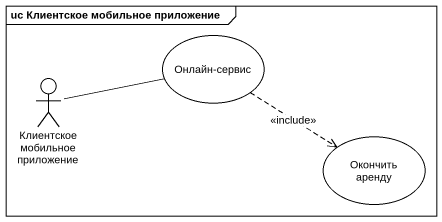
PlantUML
@startuml
mainframe uc Клиентское мобильное приложение
actor "Клиентское мобильное приложение" as Клиентское_мобильное
usecase "Онлайн-сервис" as Онлайн_сервис
usecase "Окончить аренду" as Окончить_аренду
Клиентское_мобильное -right- Онлайн_сервис
Онлайн_сервис ..> Окончить_аренду : <<include>>
@enduml
